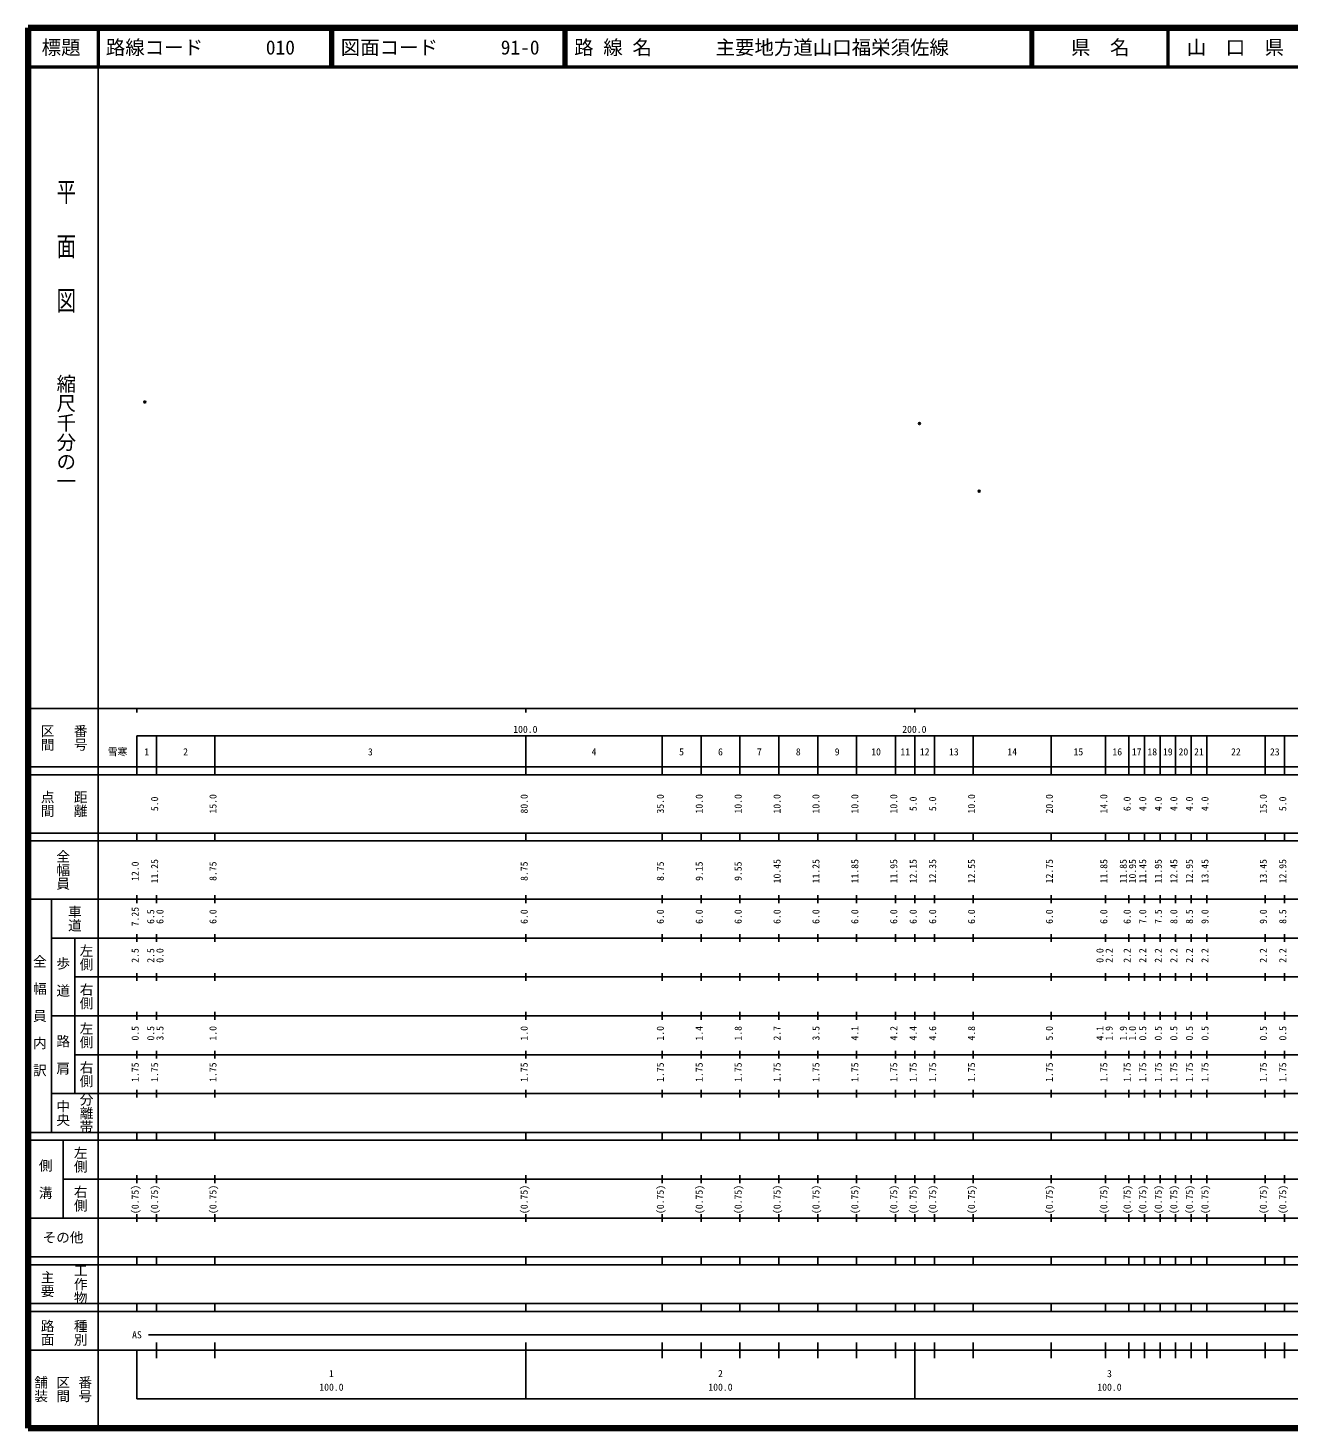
# Model space of a CAD drawing. Units: millimetres on the paper. Extents: x 40 to 680, y 20 to 380.
# Drawn here: x 40 to 364.1, y 20 to 380 of the extents above; entities that cross this region are included whole.
import ezdxf
from ezdxf.enums import TextEntityAlignment as Align

# ---------------------------------------------------------------- set-up
doc = ezdxf.new("R2010")
doc.units = ezdxf.units.MM
doc.header["$PDMODE"] = 32
doc.header["$PDSIZE"] = 0.5
doc.layers.add('M-OTRS', color=6, linetype='Continuous')
doc.layers.add('M-TTL-TXT', color=7, linetype='Continuous')
for name, color, linetype, lineweight in [('M-TTL', 2, 'Continuous', 140), ('M-TTL-BAND', 7, 'Continuous', 25), ('M-TTL-LINE', 7, 'Continuous', 50)]:
    doc.layers.add(name, color=color, linetype=linetype, lineweight=lineweight)
doc.styles.add('@ＭＳ ゴシック', font='')
doc.styles.add('ＭＳ ゴシック', font='')
doc.styles.get('@ＭＳ ゴシック').set_extended_font_data('@MS Gothic')
doc.styles.get('ＭＳ ゴシック').set_extended_font_data('MS Gothic')

msp = doc.modelspace()

# ---------------------------------------------------------------- linework, layer by layer
at = {"layer": 'M-OTRS'}
for p in [(70.017, 283.826), (269.132, 278.288), (284.521, 260.905)]:
    msp.add_point(p, dxfattribs=at)
at = {"layer": 'M-TTL'}
for p, q in [((40, 380), (40, 20)), ((680, 380), (40, 380)), ((40, 20), (680, 20))]:
    msp.add_line(p, q, dxfattribs=at)
at = {"layer": 'M-TTL-BAND'}
for p, q in [((58, 370), (58, 20)), ((40, 205), (579, 205)), ((68, 205), (68, 204)), ((168, 205), (168, 204)), ((268, 205), (268, 204)), ((68, 198), (579, 198)), ((68, 198), (68, 188)), ((73, 188), (73, 198)), ((88, 188), (88, 198)), ((168, 188), (168, 198)), ((203, 188), (203, 198)), ((213, 188), (213, 198)), ((223, 188), (223, 198)), ((233, 188), (233, 198)), ((243, 188), (243, 198)), ((253, 188), (253, 198)), ((263, 188), (263, 198)), ((268, 188), (268, 198)), ((273, 188), (273, 198)), ((283, 188), (283, 198)), ((303, 188), (303, 198)), ((317, 188), (317, 198)), ((323, 188), (323, 198)), ((327, 188), (327, 198)), ((331, 188), (331, 198)), ((335, 188), (335, 198)), ((339, 188), (339, 198)), ((343, 188), (343, 198)), ((358, 188), (358, 198)), ((363, 188), (363, 198)), ((40, 190), (579, 190)), ((40, 188), (579, 188)), ((40, 173), (579, 173)), ((68, 171), (68, 173)), ((73, 171), (73, 173)), ((88, 171), (88, 173)), ((168, 171), (168, 173)), ((203, 171), (203, 173)), ((213, 171), (213, 173)), ((223, 171), (223, 173)), ((233, 171), (233, 173)), ((243, 171), (243, 173)), ((253, 171), (253, 173)), ((263, 171), (263, 173)), ((268, 171), (268, 173)), ((273, 171), (273, 173)), ((283, 171), (283, 173)), ((303, 171), (303, 173)), ((317, 171), (317, 173)), ((323, 171), (323, 173)), ((327, 171), (327, 173)), ((331, 171), (331, 173)), ((335, 171), (335, 173)), ((339, 171), (339, 173)), ((343, 171), (343, 173)), ((358, 171), (358, 173)), ((363, 171), (363, 173)), ((40, 171), (579, 171)), ((40, 156), (579, 156)), ((46, 96), (46, 156)), ((68, 155), (68, 157)), ((73, 155), (73, 157)), ((88, 155), (88, 157)), ((168, 155), (168, 157)), ((203, 155), (203, 157)), ((213, 155), (213, 157)), ((223, 155), (223, 157)), ((233, 155), (233, 157)), ((243, 155), (243, 157)), ((253, 155), (253, 157)), ((263, 155), (263, 157)), ((268, 155), (268, 157)), ((273, 155), (273, 157)), ((283, 155), (283, 157)), ((303, 155), (303, 157)), ((317, 155), (317, 157)), ((323, 155), (323, 157)), ((327, 155), (327, 157)), ((331, 155), (331, 157)), ((335, 155), (335, 157)), ((339, 155), (339, 157)), ((343, 155), (343, 157)), ((358, 155), (358, 157)), ((363, 155), (363, 157)), ((46, 146), (579, 146)), ((52, 146), (52, 106)), ((68, 145), (68, 147)), ((73, 145), (73, 147)), ((88, 145), (88, 147)), ((168, 145), (168, 147)), ((203, 145), (203, 147)), ((213, 145), (213, 147)), ((223, 145), (223, 147)), ((233, 145), (233, 147)), ((243, 145), (243, 147)), ((253, 145), (253, 147)), ((263, 145), (263, 147)), ((268, 145), (268, 147)), ((273, 145), (273, 147)), ((283, 145), (283, 147)), ((303, 145), (303, 147)), ((317, 145), (317, 147)), ((323, 145), (323, 147)), ((327, 145), (327, 147)), ((331, 145), (331, 147)), ((335, 145), (335, 147)), ((339, 145), (339, 147)), ((343, 145), (343, 147)), ((358, 145), (358, 147)), ((363, 145), (363, 147)), ((68, 135), (68, 137)), ((73, 135), (73, 137)), ((88, 135), (88, 137)), ((168, 135), (168, 137)), ((203, 135), (203, 137)), ((213, 135), (213, 137)), ((223, 135), (223, 137)), ((233, 135), (233, 137)), ((243, 135), (243, 137)), ((253, 135), (253, 137)), ((263, 135), (263, 137)), ((268, 135), (268, 137)), ((273, 135), (273, 137)), ((283, 135), (283, 137)), ((303, 135), (303, 137)), ((317, 135), (317, 137)), ((323, 135), (323, 137)), ((327, 135), (327, 137)), ((331, 135), (331, 137)), ((335, 135), (335, 137)), ((339, 135), (339, 137)), ((343, 135), (343, 137)), ((358, 135), (358, 137)), ((363, 135), (363, 137)), ((52, 136), (579, 136)), ((46, 126), (579, 126)), ((68, 125), (68, 127)), ((73, 125), (73, 127)), ((88, 125), (88, 127)), ((168, 125), (168, 127)), ((203, 125), (203, 127)), ((213, 125), (213, 127)), ((223, 125), (223, 127)), ((233, 125), (233, 127)), ((243, 125), (243, 127)), ((253, 125), (253, 127)), ((263, 125), (263, 127)), ((268, 125), (268, 127)), ((273, 125), (273, 127)), ((283, 125), (283, 127)), ((303, 125), (303, 127)), ((317, 125), (317, 127)), ((323, 125), (323, 127)), ((327, 125), (327, 127)), ((331, 125), (331, 127)), ((335, 125), (335, 127)), ((339, 125), (339, 127)), ((343, 125), (343, 127)), ((358, 125), (358, 127)), ((363, 125), (363, 127)), ((52, 116), (579, 116)), ((68, 115), (68, 117)), ((73, 115), (73, 117)), ((88, 115), (88, 117)), ((168, 115), (168, 117)), ((203, 115), (203, 117)), ((213, 115), (213, 117)), ((223, 115), (223, 117)), ((233, 115), (233, 117)), ((243, 115), (243, 117)), ((253, 115), (253, 117)), ((263, 115), (263, 117)), ((268, 115), (268, 117)), ((273, 115), (273, 117)), ((283, 115), (283, 117)), ((303, 115), (303, 117)), ((317, 115), (317, 117)), ((323, 115), (323, 117)), ((327, 115), (327, 117)), ((331, 115), (331, 117)), ((335, 115), (335, 117)), ((339, 115), (339, 117)), ((343, 115), (343, 117)), ((358, 115), (358, 117)), ((363, 115), (363, 117)), ((46, 106), (579, 106)), ((68, 105), (68, 107)), ((73, 105), (73, 107)), ((88, 105), (88, 107)), ((168, 105), (168, 107)), ((203, 105), (203, 107)), ((213, 105), (213, 107)), ((223, 105), (223, 107)), ((233, 105), (233, 107)), ((243, 105), (243, 107)), ((253, 105), (253, 107)), ((263, 105), (263, 107)), ((268, 105), (268, 107)), ((273, 105), (273, 107)), ((283, 105), (283, 107)), ((303, 105), (303, 107)), ((317, 105), (317, 107)), ((323, 105), (323, 107)), ((327, 105), (327, 107)), ((331, 105), (331, 107)), ((335, 105), (335, 107)), ((339, 105), (339, 107)), ((343, 105), (343, 107)), ((358, 105), (358, 107)), ((363, 105), (363, 107)), ((40, 96), (579, 96)), ((40, 94), (579, 94)), ((49, 94), (49, 74)), ((68, 94), (68, 96)), ((73, 94), (73, 96)), ((88, 94), (88, 96)), ((168, 94), (168, 96)), ((203, 94), (203, 96)), ((213, 94), (213, 96)), ((223, 94), (223, 96)), ((233, 94), (233, 96)), ((243, 94), (243, 96)), ((253, 94), (253, 96)), ((263, 94), (263, 96)), ((268, 94), (268, 96)), ((273, 94), (273, 96)), ((283, 94), (283, 96)), ((303, 94), (303, 96)), ((317, 94), (317, 96)), ((323, 94), (323, 96)), ((327, 94), (327, 96)), ((331, 94), (331, 96)), ((335, 94), (335, 96)), ((339, 94), (339, 96)), ((343, 94), (343, 96)), ((358, 94), (358, 96)), ((363, 94), (363, 96)), ((49, 84), (579, 84)), ((68, 83), (68, 85)), ((73, 83), (73, 85)), ((88, 83), (88, 85)), ((168, 83), (168, 85)), ((203, 83), (203, 85)), ((213, 83), (213, 85)), ((223, 83), (223, 85)), ((233, 83), (233, 85)), ((243, 83), (243, 85)), ((253, 83), (253, 85)), ((263, 83), (263, 85)), ((268, 83), (268, 85)), ((273, 83), (273, 85)), ((283, 83), (283, 85)), ((303, 83), (303, 85)), ((317, 83), (317, 85)), ((323, 83), (323, 85)), ((327, 83), (327, 85)), ((331, 83), (331, 85)), ((335, 83), (335, 85)), ((339, 83), (339, 85)), ((343, 83), (343, 85)), ((358, 83), (358, 85)), ((363, 83), (363, 85)), ((40, 74), (579, 74)), ((68, 73), (68, 75)), ((73, 73), (73, 75)), ((88, 73), (88, 75)), ((168, 73), (168, 75)), ((203, 73), (203, 75)), ((213, 73), (213, 75)), ((223, 73), (223, 75)), ((233, 73), (233, 75)), ((243, 73), (243, 75)), ((253, 73), (253, 75)), ((263, 73), (263, 75)), ((268, 73), (268, 75)), ((273, 73), (273, 75)), ((283, 73), (283, 75)), ((303, 73), (303, 75)), ((317, 73), (317, 75)), ((323, 73), (323, 75)), ((327, 73), (327, 75)), ((331, 73), (331, 75)), ((335, 73), (335, 75)), ((339, 73), (339, 75)), ((343, 73), (343, 75)), ((358, 73), (358, 75)), ((363, 73), (363, 75)), ((40, 64), (579, 64)), ((40, 62), (579, 62)), ((68, 62), (68, 64)), ((73, 62), (73, 64)), ((88, 62), (88, 64)), ((168, 62), (168, 64)), ((203, 62), (203, 64)), ((213, 62), (213, 64)), ((223, 62), (223, 64)), ((233, 62), (233, 64)), ((243, 62), (243, 64)), ((253, 62), (253, 64)), ((263, 62), (263, 64)), ((268, 62), (268, 64)), ((273, 62), (273, 64)), ((283, 62), (283, 64)), ((303, 62), (303, 64)), ((317, 62), (317, 64)), ((323, 62), (323, 64)), ((327, 62), (327, 64)), ((331, 62), (331, 64)), ((335, 62), (335, 64)), ((339, 62), (339, 64)), ((343, 62), (343, 64)), ((358, 62), (358, 64)), ((363, 62), (363, 64)), ((40, 52), (579, 52)), ((68, 50), (68, 52)), ((73, 50), (73, 52)), ((88, 50), (88, 52)), ((168, 50), (168, 52)), ((203, 50), (203, 52)), ((213, 50), (213, 52)), ((223, 50), (223, 52)), ((233, 50), (233, 52)), ((243, 50), (243, 52)), ((253, 50), (253, 52)), ((263, 50), (263, 52)), ((268, 50), (268, 52)), ((273, 50), (273, 52)), ((283, 50), (283, 52)), ((303, 50), (303, 52)), ((317, 50), (317, 52)), ((323, 50), (323, 52)), ((327, 50), (327, 52)), ((331, 50), (331, 52)), ((335, 50), (335, 52)), ((339, 50), (339, 52)), ((343, 50), (343, 52)), ((358, 50), (358, 52)), ((363, 50), (363, 52)), ((40, 50), (579, 50)), ((71, 44), (565, 44)), ((40, 40), (579, 40)), ((68, 40), (68, 27.5)), ((73, 38), (73, 42)), ((88, 38), (88, 42)), ((168, 27.5), (168, 42)), ((203, 38), (203, 42)), ((213, 38), (213, 42)), ((223, 38), (223, 42)), ((233, 38), (233, 42)), ((243, 38), (243, 42)), ((253, 38), (253, 42)), ((263, 38), (263, 42)), ((268, 27.5), (268, 42)), ((273, 38), (273, 42)), ((283, 38), (283, 42)), ((303, 38), (303, 42)), ((317, 38), (317, 42)), ((323, 38), (323, 42)), ((327, 38), (327, 42)), ((331, 38), (331, 42)), ((335, 38), (335, 42)), ((339, 38), (339, 42)), ((343, 38), (343, 42)), ((358, 38), (358, 42)), ((363, 38), (363, 42)), ((68, 27.5), (579, 27.5))]:
    msp.add_line(p, q, dxfattribs=at)
at = {"layer": 'M-TTL-LINE'}
for p, q in [((58, 380), (58, 370)), ((117.75, 380), (117.75, 370)), ((118.25, 380), (118.25, 370)), ((177.75, 380), (177.75, 370)), ((178.25, 380), (178.25, 370)), ((297.75, 380), (297.75, 370)), ((298.25, 380), (298.25, 370)), ((333, 380), (333, 370)), ((40, 370), (680, 370))]:
    msp.add_line(p, q, dxfattribs=at)

# ---------------------------------------------------------------- texts
at = {"layer": 'M-TTL-BAND', "style": '@ＭＳ ゴシック', "width": 1.4}
msp.add_text('平  面  図', height=3.666, rotation=270, dxfattribs=at).set_placement((49.777, 306.475), align=Align.MIDDLE_RIGHT)
at = {"layer": 'M-TTL-BAND', "style": '@ＭＳ ゴシック'}
msp.add_text('縮尺千分の一', height=3.666, rotation=270, dxfattribs=at).set_placement((49.777, 261.03), align=Align.MIDDLE_RIGHT)
for s, p in [('区間', (45, 197.5)), ('番号', (53.5, 197.5)), ('点間', (45, 180.5)), ('距離', (53.5, 180.5)), ('全幅員', (49, 163.5)), ('車道', (52, 151)), ('左側', (55, 141)), ('全\u3000幅\u3000員\u3000内\u3000訳', (43, 126)), ('歩\u3000道', (49, 136)), ('右側', (55, 131)), ('左側', (55, 121)), ('路\u3000肩', (49, 116)), ('右側', (55, 111)), ('分離帯', (55, 101)), ('中央', (49, 101)), ('左側', (53.5, 89)), ('側\u3000溝', (44.5, 84)), ('右側', (53.5, 79)), ('工作物', (53.5, 57)), ('主要', (45, 57)), ('路面', (45, 44.5)), ('種別', (53.5, 44.5)), ('舗装', (43.333, 30)), ('区間', (49, 30)), ('番号', (54.667, 30))]:
    msp.add_text(s, height=2.566, rotation=270, dxfattribs=at).set_placement(p, align=Align.MIDDLE_CENTER)
at = {"layer": 'M-TTL-BAND', "style": 'ＭＳ ゴシック'}
for s, p in [('100.0', (167.844, 198.195)), ('200.0', (267.844, 198.195)), ('雪寒', (63.01, 192.405)), ('1', (70.5, 192.405)), ('2', (80.5, 192.405)), ('3', (128, 192.405)), ('4', (185.5, 192.405)), ('5', (208, 192.405)), ('6', (218, 192.405)), ('7', (228, 192.405)), ('8', (238, 192.405)), ('9', (248, 192.405)), ('10', (258, 192.405)), ('11', (265.5, 192.405)), ('12', (270.5, 192.405)), ('13', (278, 192.405)), ('14', (293, 192.405)), ('15', (310, 192.405)), ('16', (320, 192.405)), ('17', (325, 192.405)), ('18', (329, 192.405)), ('19', (333, 192.405)), ('20', (337, 192.405)), ('21', (341, 192.405)), ('22', (350.5, 192.405)), ('23', (360.5, 192.405)), ('AS', (68, 42.5)), ('1', (118, 32.523)), ('2', (218, 32.523)), ('3', (318, 32.523)), ('100.0', (118, 29.033)), ('100.0', (218, 29.033)), ('100.0', (318, 29.033))]:
    msp.add_text(s, height=1.833, dxfattribs=at).set_placement(p, align=Align.BOTTOM_CENTER)
for s, p in [('5.0', (74, 180.5)), ('15.0', (89, 180.5)), ('80.0', (169, 180.5)), ('35.0', (204, 180.5)), ('10.0', (214, 180.5)), ('10.0', (224, 180.5)), ('10.0', (234, 180.5)), ('10.0', (244, 180.5)), ('10.0', (254, 180.5)), ('10.0', (264, 180.5)), ('5.0', (269, 180.5)), ('5.0', (274, 180.5)), ('10.0', (284, 180.5)), ('20.0', (304, 180.5)), ('14.0', (318, 180.5)), ('6.0', (324, 180.5)), ('4.0', (328, 180.5)), ('4.0', (332, 180.5)), ('4.0', (336, 180.5)), ('4.0', (340, 180.5)), ('4.0', (344, 180.5)), ('15.0', (359, 180.5)), ('5.0', (364, 180.5)), ('11.25', (74, 163.174)), ('10.45', (234, 163.174)), ('11.25', (244, 163.174)), ('11.85', (254, 163.174)), ('11.95', (264, 163.174)), ('12.15', (269, 163.174)), ('12.35', (274, 163.174)), ('12.55', (284, 163.174)), ('12.75', (304, 163.174)), ('11.85', (318, 163.174)), ('11.85', (323, 163.174)), ('10.95', (325.37, 163.174)), ('11.45', (328, 163.174)), ('11.95', (332, 163.174)), ('12.45', (336, 163.174)), ('12.95', (340, 163.174)), ('13.45', (344, 163.174)), ('13.45', (359, 163.174)), ('12.95', (364, 163.174)), ('12.0', (69, 163.174)), ('8.75', (89, 163.174)), ('8.75', (169, 163.174)), ('8.75', (204, 163.174)), ('9.15', (214, 163.174)), ('9.55', (224, 163.174)), ('7.25', (69, 151.5)), ('6.5', (73, 151.5)), ('6.0', (75.37, 151.5)), ('6.0', (89, 151.5)), ('6.0', (169, 151.5)), ('6.0', (204, 151.5)), ('6.0', (214, 151.5)), ('6.0', (224, 151.5)), ('6.0', (234, 151.5)), ('6.0', (244, 151.5)), ('6.0', (254, 151.5)), ('6.0', (264, 151.5)), ('6.0', (269, 151.5)), ('6.0', (274, 151.5)), ('6.0', (284, 151.5)), ('6.0', (304, 151.5)), ('6.0', (318, 151.5)), ('6.0', (324, 151.5)), ('7.0', (328, 151.5)), ('7.5', (332, 151.5)), ('8.0', (336, 151.5)), ('8.5', (340, 151.5)), ('9.0', (344, 151.5)), ('9.0', (359, 151.5)), ('8.5', (364, 151.5)), ('2.5', (69, 141.5)), ('2.5', (73, 141.5)), ('0.0', (75.37, 141.5)), ('0.0', (317, 141.5)), ('2.2', (319.37, 141.5)), ('2.2', (324, 141.5)), ('2.2', (328, 141.5)), ('2.2', (332, 141.5)), ('2.2', (336, 141.5)), ('2.2', (340, 141.5)), ('2.2', (344, 141.5)), ('2.2', (359, 141.5)), ('2.2', (364, 141.5)), ('0.5', (69, 121.5)), ('0.5', (73, 121.5)), ('3.5', (75.37, 121.5)), ('1.0', (89, 121.5)), ('1.0', (169, 121.5)), ('1.0', (204, 121.5)), ('1.4', (214, 121.5)), ('1.8', (224, 121.5)), ('2.7', (234, 121.5)), ('3.5', (244, 121.5)), ('4.1', (254, 121.5)), ('4.2', (264, 121.5)), ('4.4', (269, 121.5)), ('4.6', (274, 121.5)), ('4.8', (284, 121.5)), ('5.0', (304, 121.5)), ('4.1', (317, 121.5)), ('1.9', (319.37, 121.5)), ('1.9', (323, 121.5)), ('1.0', (325.37, 121.5)), ('0.5', (328, 121.5)), ('0.5', (332, 121.5)), ('0.5', (336, 121.5)), ('0.5', (340, 121.5)), ('0.5', (344, 121.5)), ('0.5', (359, 121.5)), ('0.5', (364, 121.5)), ('1.75', (69, 111.5)), ('1.75', (74, 111.5)), ('1.75', (89, 111.5)), ('1.75', (169, 111.5)), ('1.75', (204, 111.5)), ('1.75', (214, 111.5)), ('1.75', (224, 111.5)), ('1.75', (234, 111.5)), ('1.75', (244, 111.5)), ('1.75', (254, 111.5)), ('1.75', (264, 111.5)), ('1.75', (269, 111.5)), ('1.75', (274, 111.5)), ('1.75', (284, 111.5)), ('1.75', (304, 111.5)), ('1.75', (318, 111.5)), ('1.75', (324, 111.5)), ('1.75', (328, 111.5)), ('1.75', (332, 111.5)), ('1.75', (336, 111.5)), ('1.75', (340, 111.5)), ('1.75', (344, 111.5)), ('1.75', (359, 111.5)), ('1.75', (364, 111.5)), ('(0.75)', (69, 78.764)), ('(0.75)', (74, 78.764)), ('(0.75)', (89, 78.764)), ('(0.75)', (169, 78.764)), ('(0.75)', (204, 78.764)), ('(0.75)', (214, 78.764)), ('(0.75)', (224, 78.764)), ('(0.75)', (234, 78.764)), ('(0.75)', (244, 78.764)), ('(0.75)', (254, 78.764)), ('(0.75)', (264, 78.764)), ('(0.75)', (269, 78.764)), ('(0.75)', (274, 78.764)), ('(0.75)', (284, 78.764)), ('(0.75)', (304, 78.764)), ('(0.75)', (318, 78.764)), ('(0.75)', (324, 78.764)), ('(0.75)', (328, 78.764)), ('(0.75)', (332, 78.764)), ('(0.75)', (336, 78.764)), ('(0.75)', (340, 78.764)), ('(0.75)', (344, 78.764)), ('(0.75)', (359, 78.764)), ('(0.75)', (364, 78.764))]:
    msp.add_text(s, height=1.833, rotation=90, dxfattribs=at).set_placement(p, align=Align.BOTTOM_CENTER)
msp.add_text('その他', height=2.566, dxfattribs=at).set_placement((49, 69), align=Align.MIDDLE_CENTER)
at = {"layer": 'M-TTL-TXT', "style": 'ＭＳ ゴシック'}
for s, p in [('標題', (48.5, 375)), ('県\u3000名', (315.625, 375)), ('山\u3000口\u3000県', (350.375, 375))]:
    msp.add_text(s, height=3.666, dxfattribs=at).set_placement(p, align=Align.MIDDLE_CENTER)
for s, p in [('路線コード', (60, 375)), ('010', (101.142, 375)), ('図面コード', (120.38, 375)), ('91-0', (161.521, 375)), ('路 線 名', (180.38, 375)), ('主要地方道山口福栄須佐線', (216.734, 375))]:
    msp.add_text(s, height=3.666, dxfattribs=at).set_placement(p, align=Align.MIDDLE_LEFT)

doc.saveas('drawing.dxf')
